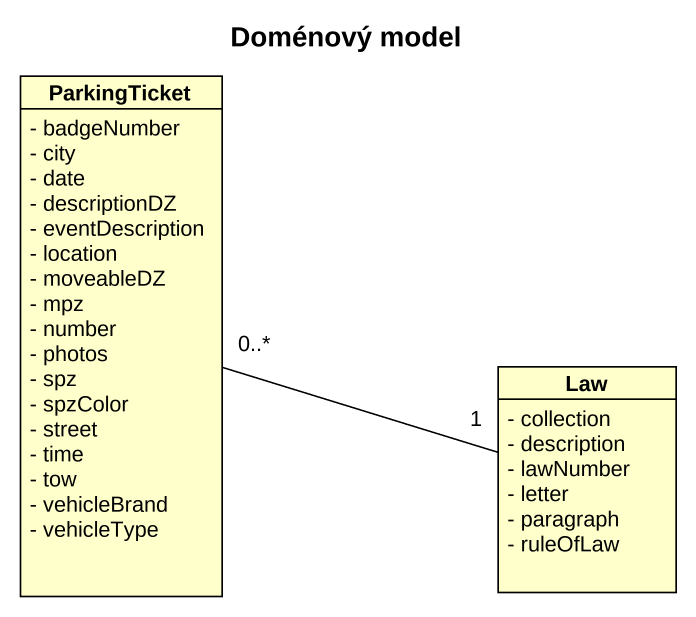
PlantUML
@startuml
title Doménový model
hide circle
hide empty members
skinparam classAttributeIconSize 0
class ParkingTicket {
  - badgeNumber
  - city
  - date
  - descriptionDZ
  - eventDescription
  - location
  - moveableDZ
  - mpz
  - number
  - photos
  - spz
  - spzColor
  - street
  - time
  - tow
  - vehicleBrand
  - vehicleType
}
class Law {
  - collection
  - description
  - lawNumber
  - letter
  - paragraph
  - ruleOfLaw
}
ParkingTicket "0..*" -right- "1" Law
@enduml
